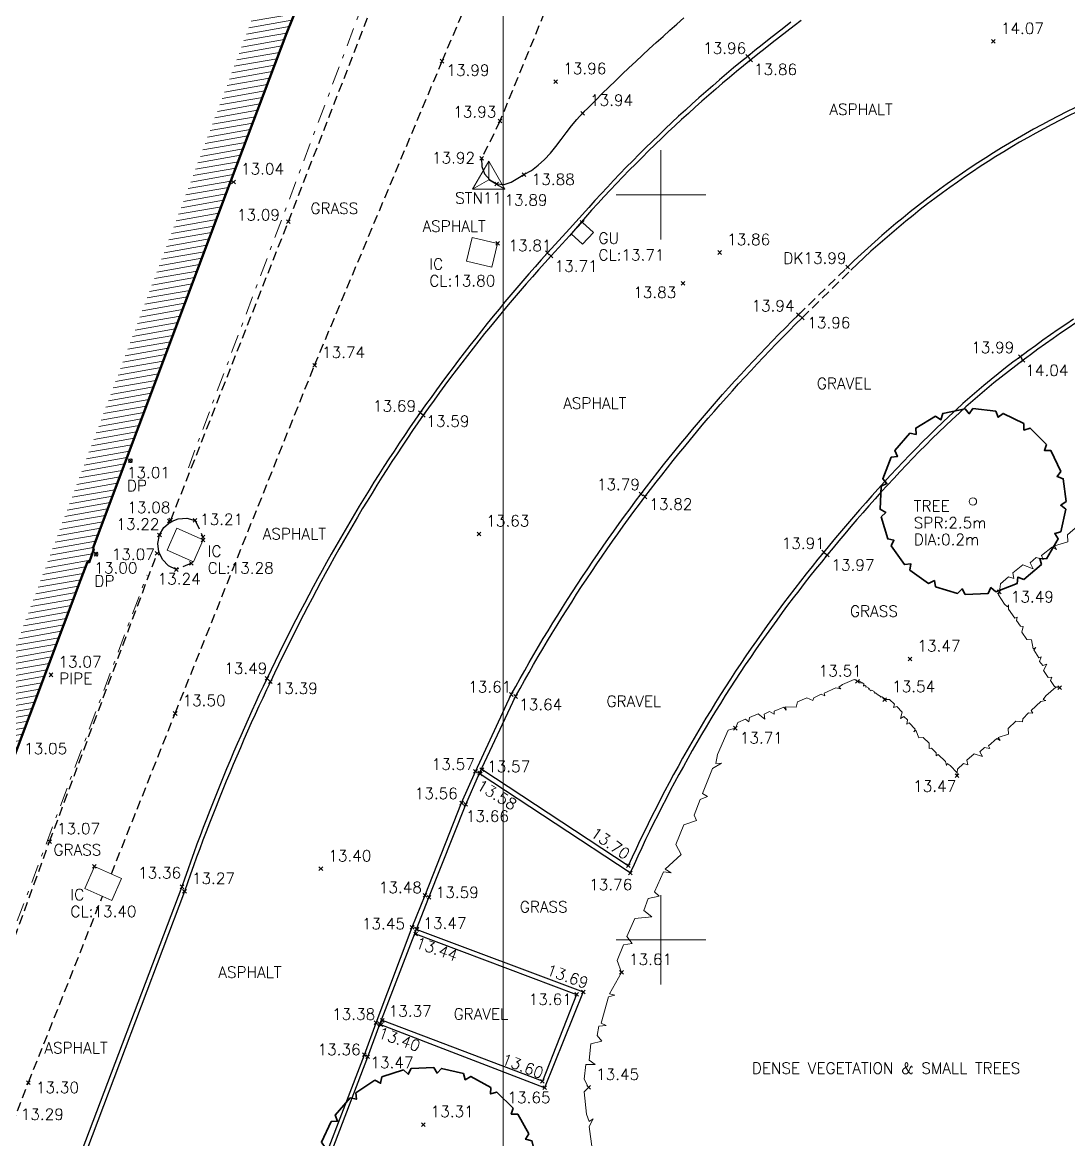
# Model space of a CAD drawing. Extents: x 521064 to 521635, y 174590 to 175241.
# Drawn here: x 521442.85 to 521470.95, y 174854.63 to 174884.63 of the extents above; entities that cross this region are included whole.
import ezdxf

# ---------------------------------------------------------------- set-up
doc = ezdxf.new("R2010")
doc.units = 0
doc.header["$PDMODE"] = 3
doc.header["$PDSIZE"] = 0.05
doc.linetypes.add('DASHDOT', pattern=[1, 0.5, -0.25, 0, -0.25])
doc.linetypes.add('HIDDEN', pattern=[0.375, 0.25, -0.125])
doc.layers.get('0').update_dxf_attribs({"linetype": 'CONTINUOUS', "lineweight": 18})
for name, color, linetype, lineweight in [('I031G_SURVEY-GRID', 7, 'CONTINUOUS', 18), ('I042T_SURVEY-STA', 1, 'CONTINUOUS', 13), ('I277G_CANOPY', 30, 'DASHDOT', 18), ('I901G_TITLE-SHEET', 7, 'CONTINUOUS', 18), ('I904G_HATCHING', 62, 'CONTINUOUS', 18), ('I910T_TXT-GEN-S', 7, 'CONTINUOUS', 13), ('I917G_BUILDING', 3, 'CONTINUOUS', 50), ('I923G_SURVEY-POINT', 7, 'CONTINUOUS', 18), ('I923T_SURVEY-LEVEL', 7, 'CONTINUOUS', 13), ('I941G_TREE', 72, 'CONTINUOUS', 18), ('I941G_TREE-VEG', 6, 'CONTINUOUS', 35), ('I941T_TREE-TXT', 82, 'CONTINUOUS', 13), ('I952G_KERB', 5, 'CONTINUOUS', 25), ('I952G_KERB-DROP', 5, 'HIDDEN', 25), ('I960G_COVER', 1, 'CONTINUOUS', 18), ('I960T_COVER-TXT', 1, 'CONTINUOUS', 13), ('I976G_ST-FURN', 220, 'CONTINUOUS', 18), ('I976T_ST-FURN-TXT', 220, 'CONTINUOUS', 13), ('I995G_VEGETATION', 102, 'CONTINUOUS', 18)]:
    doc.layers.add(name, color=color, linetype=linetype, lineweight=lineweight)
doc.layers.add('I940G_SURFACE', color=200, linetype='HIDDEN')
doc.styles.add('MONOTXT', font='simplex.shx')

# ---------------------------------------------------------------- blocks, each defined once
blk = doc.blocks.new('PT_STATION')
at = {"color": 0, "linetype": 'Continuous', "flags": 128}
for points in [[(0, 0.5), (-0.433, -0.25)], [(-0.433, -0.25), (0, 0), (0, 0.5)], [(0.433, -0.25), (0, 0.5)], [(0, 0), (0.433, -0.25)], [(-0.433, -0.25), (0.433, -0.25)]]:
    blk.add_lwpolyline(points, dxfattribs=at)
blk = doc.blocks.new('HER Vegitation')
at = {"color": 0, "linetype": 'ByBlock'}
blk.add_polyline3d([(-0.00004, -0.00003, 0), (0.00496, 0.00717, 0), (0.01646, 0.00967, 0), (0.02056, 0.00527, 0), (0.02246, 0.01117, 0), (0.03586, 0.01367, 0), (0.04366, 0.00467, 0), (0.04396, 0.01187, 0), (0.05246, 0.01397, 0), (0.05806, 0.00867, 0), (0.05866, 0.01307, 0), (0.07366, 0.01587, 0), (0.07616, 0.01117, 0), (0.07586, 0.01587, 0), (0.09056, 0.01277, 0), (0.09396, 0.01967, 0), (0.10836, 0.02277, 0), (0.11586, 0.01747, 0), (0.11806, 0.02087, 0), (0.12926, 0.02367, 0), (0.13396, 0.02057, 0), (0.13366, 0.02467, 0), (0.15176, 0.02867, 0), (0.15836, 0.02587, 0), (0.15586, 0.02897, 0), (0.16176, 0.03147, 0), (0.17966, 0.03497, 0), (0.18366, 0.03187, 0)], dxfattribs=at)

msp = doc.modelspace()

# ---------------------------------------------------------------- hatches: boundary and pattern name
at = {"layer": 'I904G_HATCHING'}
h = msp.add_hatch(dxfattribs=at)
h.set_pattern_fill('ANSI31', color=256, scale=0.05, angle=325, style=0)
h.paths.add_polyline_path([(521444.647, 174870.129), (521444.767, 174870.488), (521444.74, 174870.5), (521448.45, 174880.371), (521449.941, 174884.328), (521450.825, 174886.529), (521450.847, 174886.52), (521450.926, 174886.782), (521450.891, 174886.795), (521451.299, 174887.88), (521451.756, 174889.095), (521452.087, 174889.949), (521456.936, 174902.777), (521456.966, 174902.77), (521457.046, 174902.981), (521457.017, 174902.992), (521457.914, 174905.372), (521457.945, 174905.361), (521458.022, 174905.548), (521457.983, 174905.561), (521458.276, 174906.369), (521462.956, 174918.783), (521466.072, 174927.188), (521464.076, 174927.947), (521468.769, 174940.432, 0.955868), (521469.475, 174942.331), (521471.148, 174946.743), (521474.224, 174954.819), (521476.207, 174954.068), (521476.515, 174954.891), (521477.009, 174956.195), (521478.199, 174959.33), (521484.138, 174974.996), (521479.855, 174976.619), (521476.932, 174977.669), (521452.975, 174986.679), (521435.919, 174993.099), (521428.128, 174972.416), (521429.781, 174971.785), (521430.021, 174971.695), (521433.184, 174970.506), (521434.896, 174969.868), (521438.341, 174968.558), (521441.761, 174967.264), (521445.161, 174965.981), (521448.596, 174964.682), (521455.487, 174962.087), (521455.476, 174962.053), (521458.891, 174960.794), (521462.306, 174959.518), (521465.737, 174958.179), (521469.249, 174956.851), (521468.581, 174955.061), (521467.259, 174951.617), (521465.972, 174948.192), (521464.688, 174944.765), (521463.391, 174941.344), (521462.079, 174937.939), (521459.635, 174931.417), (521459.531, 174931.156), (521458.957, 174929.762), (521455.448, 174931.078), (521445.427, 174934.864), (521445.465, 174934.963), (521438.391, 174937.632), (521438.321, 174937.524), (521426.616, 174941.938), (521417.773, 174945.266), (521416.325, 174941.546), (521415.787, 174940.154), (521415.691, 174939.877), (521414.834, 174937.565), (521414.715, 174937.25), (521412.878, 174932.304), (521410.966, 174927.233), (521411.009, 174927.217), (521410.308, 174925.256), (521409.793, 174923.815), (521409.59, 174923.888), (521409.494, 174923.62), (521409.698, 174923.548), (521409.18, 174922.188), (521408.779, 174921.257), (521408.62, 174921.301), (521408.527, 174921.035), (521408.66, 174920.981), (521406.041, 174913.956), (521403.64, 174907.539), (521403.456, 174907.607), (521403.356, 174907.319), (521403.545, 174907.242), (521403.116, 174906.1), (521402.687, 174904.959), (521402.489, 174905.026), (521402.381, 174904.749), (521402.512, 174904.698), (521400.204, 174898.475), (521397.783, 174892.059), (521397.488, 174891.278), (521397.359, 174891.328), (521397.239, 174891.054), (521397.38, 174890.992), (521396.52, 174888.719), (521396.373, 174888.768), (521396.268, 174888.45), (521396.4, 174888.401), (521395.133, 174885.032), (521394.064, 174882.186), (521391.344, 174874.988), (521391.205, 174875.039), (521391.1, 174874.758), (521391.239, 174874.706), (521390.381, 174872.417), (521390.233, 174872.468), (521390.129, 174872.209), (521390.282, 174872.151), (521389.991, 174871.374), (521387.524, 174864.847), (521385.209, 174858.708), (521385.068, 174858.75), (521384.958, 174858.474), (521385.136, 174858.407), (521384.273, 174856.101), (521384.088, 174856.17), (521383.989, 174855.89), (521384.052, 174855.867), (521381.594, 174849.288), (521380.194, 174845.644), (521379.181, 174842.622), (521379.088, 174842.652), (521379.001, 174842.443), (521378.918, 174842.471), (521378.816, 174842.195), (521378.98, 174842.128), (521378.557, 174841.01), (521378.112, 174839.834), (521377.944, 174839.891), (521377.84, 174839.615), (521383.072, 174837.632), (521382.984, 174837.365), (521384.935, 174836.605), (521385.08, 174836.977), (521386.169, 174836.562), (521388.506, 174835.674), (521388.352, 174835.271), (521393.371, 174833.441), (521399.888, 174830.984), (521407.686, 174828.049), (521413.363, 174825.908), (521419.126, 174823.735), (521420.925, 174823.05), (521421.045, 174823.324), (521426.282, 174821.35), (521427.354, 174824.203), (521427.32, 174824.215), (521427.478, 174824.647), (521431.499, 174835.309), (521432.254, 174837.309), (521433.387, 174840.315), (521433.432, 174840.298), (521433.501, 174840.492), (521433.46, 174840.512), (521434.167, 174842.391), (521436.187, 174847.758), (521438.541, 174854), (521438.591, 174853.981), (521438.659, 174854.174), (521438.603, 174854.195), (521439.179, 174855.772), (521439.467, 174856.559), (521439.537, 174856.534), (521439.624, 174856.779), (521439.578, 174856.801), (521442.591, 174864.822), (521444.411, 174869.65), (521444.599, 174870.147)])
h.paths.add_polyline_path([(521438.717, 174857.381), (521435.251, 174848.11), (521431.729, 174838.752), (521425.657, 174822.654), (521420.511, 174824.595), (521420.393, 174824.326), (521413.716, 174826.844), (521400.241, 174831.919), (521394.66, 174834.024), (521394.785, 174834.358), (521384.508, 174838.264), (521384.366, 174837.9), (521384.23, 174837.953), (521384.32, 174838.228), (521379.294, 174840.133), (521380.232, 174842.61), (521381.135, 174845.306), (521382.53, 174848.934), (521384.99, 174855.516), (521386.144, 174858.355), (521388.459, 174864.494), (521390.927, 174871.022), (521392.331, 174874.771), (521412.215, 174927.383), (521413.816, 174931.956), (521415.653, 174936.902), (521416.719, 174939.791), (521418.346, 174943.982), (521426.264, 174941.002), (521426.263, 174941.002), (521437.969, 174936.588), (521445.074, 174933.929), (521459.59, 174928.444), (521463.016, 174937.589), (521465.624, 174944.414), (521466.908, 174947.841), (521469.518, 174954.712), (521470.534, 174957.435), (521466.09, 174959.114), (521462.656, 174960.455), (521459.241, 174961.73), (521455.839, 174963.023), (521448.948, 174965.618), (521445.514, 174966.917), (521442.114, 174968.2), (521438.696, 174969.492), (521429.424, 174973.021), (521436.502, 174991.811), (521452.622, 174985.743), (521482.836, 174974.381), (521475.623, 174955.358), (521473.644, 174956.108), (521470.213, 174947.099), (521468.539, 174942.685), (521467.833, 174940.784), (521462.789, 174927.366), (521464.79, 174926.606), (521462.019, 174919.134), (521457.341, 174906.722), (521456, 174903.131), (521451.152, 174890.302), (521449.005, 174884.68), (521444.766, 174873.426), (521443.663, 174870.5)], flags=16)

# ---------------------------------------------------------------- linework, layer by layer
at = {"layer": 'I031G_SURVEY-GRID'}
for p, q in [((521460, 174881.2), (521460, 174878.8)), ((521458.8, 174880), (521461.2, 174880)), ((521460, 174861.2), (521460, 174858.8)), ((521458.8, 174860), (521461.2, 174860))]:
    msp.add_line(p, q, dxfattribs=at)
at = {"layer": 'I277G_CANOPY'}
for points in [[(521447.307, 174872.673, 14.561), (521452.356, 174886.089, 14.554)], [(521441.167, 174856.389, 14.569), (521446.197, 174869.788, 14.549)]]:
    msp.add_polyline3d(points, dxfattribs=at)
at = {"layer": 'I901G_TITLE-SHEET'}
msp.add_lwpolyline([(521455.762, 174749.428), (521247.162, 174749.428), (521247.162, 174913.628), (521455.762, 174913.628)], close=True, dxfattribs=at)
at = {"layer": 'I917G_BUILDING'}
for points in [[(521462.117, 174916.558, 13.02), (521458.276, 174906.369, 13.09), (521457.983, 174905.561, 13.025), (521458.022, 174905.548, 13.01), (521457.945, 174905.361, 13.01), (521457.914, 174905.372, 13.01), (521457.017, 174902.992, 13.001), (521457.046, 174902.981, 13), (521456.966, 174902.77, 13), (521456.936, 174902.777, 13), (521454.473, 174896.261, 13.02), (521452.087, 174889.949, 13.14), (521451.756, 174889.095, 13.14), (521451.299, 174887.88, 13.32), (521450.891, 174886.795, 13.15), (521450.926, 174886.782, 13.15), (521450.847, 174886.52, 13.15), (521450.825, 174886.529, 13.15), (521449.941, 174884.328, 13.04), (521448.45, 174880.371, 13.04), (521444.74, 174870.5, 13)], [(521444.74, 174870.5, 13), (521444.767, 174870.488, 13), (521444.647, 174870.129, 13), (521444.599, 174870.147, 13), (521444.411, 174869.65, 13), (521442.591, 174864.822, 13.05), (521439.578, 174856.801, 13.07), (521439.624, 174856.779, 13.07), (521439.537, 174856.534, 13.07), (521439.467, 174856.559, 13.07), (521439.179, 174855.772, 13.08), (521438.603, 174854.195, 13.08), (521438.659, 174854.174, 13.08), (521438.591, 174853.981, 13.08), (521438.541, 174854, 13.08), (521437.518, 174851.287, 13.07), (521436.187, 174847.758, 13.05), (521434.167, 174842.391, 13), (521433.46, 174840.512, 13.04), (521433.501, 174840.492, 13.04), (521433.432, 174840.298, 13.04), (521433.387, 174840.315, 13.04), (521432.254, 174837.309, 13.12), (521431.499, 174835.309, 13.06)]]:
    msp.add_polyline3d(points, dxfattribs=at)
at = {"layer": 'I923G_SURVEY-POINT'}
for p in [(521468.927, 174884.116, 14.069), (521462.329, 174883.715, 13.958), (521454.122, 174883.586, 13.985), (521462.41, 174883.618, 13.856), (521457.175, 174883.038, 13.956), (521457.893, 174882.189, 13.938), (521455.675, 174881.976, 13.928), (521455.184, 174880.976, 13.917), (521456.318, 174880.539, 13.88), (521448.52, 174880.345, 13.04), (521455.588, 174880.29, 13.89), (521449.992, 174879.278, 13.092), (521457.883, 174879.262, 13.713), (521455.61, 174878.692, 13.801), (521456.951, 174878.441, 13.81), (521457.046, 174878.357, 13.706), (521461.576, 174878.45, 13.855), (521465.011, 174878.059, 13.986), (521460.594, 174877.623, 13.83), (521463.691, 174876.778, 13.936), (521463.792, 174876.696, 13.96), (521469.651, 174875.652, 13.992), (521450.696, 174875.421, 13.739), (521469.724, 174875.558, 14.041), (521453.535, 174874.153, 13.691), (521453.616, 174874.081, 13.59), (521445.752, 174872.86, 13.014), (521459.465, 174871.967, 13.787), (521459.569, 174871.89, 13.821), (521446.793, 174871.239, 13.078), (521446.835, 174871.265, 13.083), (521447.489, 174871.256, 13.205), (521446.532, 174870.866, 13.219), (521447.699, 174870.807, 13.217), (521455.109, 174870.894, 13.633), (521447.703, 174870.734, 13.276), (521444.829, 174870.352, 12.999), (521446.469, 174870.371, 13.067), (521464.37, 174870.405, 13.91), (521464.463, 174870.331, 13.97), (521446.982, 174869.939, 13.236), (521447.388, 174870.107, 13.232), (521469.09, 174869.341, 13.491), (521466.687, 174867.54, 13.466), (521443.618, 174867.112, 13.073), (521449.419, 174867.02, 13.494), (521449.51, 174866.928, 13.393), (521465.278, 174866.937, 13.506), (521455.979, 174866.584, 13.612), (521470.704, 174866.77, 13.563), (521456.096, 174866.531, 13.639), (521466.007, 174866.448, 13.542), (521446.952, 174866.074, 13.502), (521461.999, 174865.68, 13.714), (521455.018, 174864.52, 13.568), (521455.127, 174864.475, 13.584), (521455.188, 174864.567, 13.575), (521455.144, 174864.449, 13.591), (521467.949, 174864.406, 13.469), (521454.644, 174863.675, 13.555), (521454.757, 174863.635, 13.664), (521443.58, 174862.634, 13.071), (521444.784, 174861.97, 13.402), (521450.865, 174861.905, 13.399), (521459.121, 174861.987, 13.701), (521459.176, 174861.796, 13.757), (521447.133, 174861.421, 13.364), (521447.203, 174861.298, 13.266), (521453.663, 174861.196, 13.477), (521453.769, 174861.138, 13.587), (521453.317, 174860.335, 13.446), (521453.434, 174860.285, 13.463), (521453.445, 174860.277, 13.469), (521453.408, 174860.157, 13.438), (521458.94, 174859.124, 13.608), (521457.735, 174858.532, 13.606), (521457.912, 174858.598, 13.687), (521452.349, 174857.771, 13.378), (521452.446, 174857.736, 13.392), (521452.478, 174857.719, 13.398), (521452.517, 174857.833, 13.374), (521452.033, 174856.912, 13.363), (521452.126, 174856.86, 13.473), (521443.013, 174856.165, 13.295), (521456.814, 174856.202, 13.599), (521456.875, 174856.027, 13.651), (521458.057, 174856.038, 13.445), (521453.614, 174855.039, 13.308)]:
    msp.add_point(p, dxfattribs=at)
at = {"layer": 'I940G_SURFACE'}
for points in [[(521445.24, 174861.768, 13.412), (521446.952, 174866.074, 13.502), (521450.696, 174875.421, 13.739), (521454.122, 174883.586, 13.985), (521454.775, 174885.113, 14.026), (521454.796, 174885.121, 14.02), (521455.776, 174887.682, 14.021), (521456.286, 174888.978, 14.065), (521459.829, 174897.462, 14.326), (521463.368, 174905.844, 14.561), (521466.772, 174914.06, 14.785), (521468.184, 174917.356, 14.902), (521469.12, 174919.936, 14.906), (521471.241, 174925.969, 15), (521473.474, 174932.047, 15.195), (521475.074, 174931.446, 15.228), (521473.164, 174926.092, 15.064), (521477.763, 174924.336, 15.313)], [(521459.421, 174891.131, 14.113), (521455.675, 174881.976, 13.928), (521455.184, 174880.976, 13.917), (521455.186, 174880.761, 13.91), (521455.261, 174880.56, 13.904), (521455.401, 174880.396, 13.897), (521455.588, 174880.29, 13.89), (521455.788, 174880.274, 13.887), (521455.979, 174880.34, 13.885), (521456.151, 174880.442, 13.882), (521456.318, 174880.539, 13.88), (521456.519, 174880.654, 13.885), (521456.703, 174880.792, 13.891), (521456.872, 174880.948, 13.897), (521457.029, 174881.118, 13.903), (521457.176, 174881.297, 13.909), (521457.317, 174881.481, 13.915), (521457.455, 174881.665, 13.92), (521457.594, 174881.847, 13.926), (521457.739, 174882.022, 13.932), (521457.893, 174882.189, 13.938), (521458.07, 174882.364, 13.943), (521458.246, 174882.54, 13.948), (521458.424, 174882.714, 13.954), (521458.602, 174882.888, 13.959), (521458.781, 174883.061, 13.964), (521458.96, 174883.234, 13.969), (521459.14, 174883.405, 13.974), (521459.321, 174883.576, 13.979), (521459.503, 174883.746, 13.985), (521459.686, 174883.915, 13.99), (521459.869, 174884.084, 13.995), (521460.054, 174884.251, 14), (521460.239, 174884.417, 14.005), (521460.425, 174884.582, 14.011), (521460.613, 174884.746, 14.016)], [(521446.835, 174871.265, 13.083), (521449.992, 174879.278, 13.092), (521452.591, 174885.959, 13.21)], [(521447.388, 174870.107, 13.232), (521446.982, 174869.939, 13.236), (521446.777, 174870.042, 13.233), (521446.615, 174870.206, 13.229), (521446.515, 174870.412, 13.226), (521446.487, 174870.64, 13.223), (521446.532, 174870.866, 13.219), (521446.649, 174871.065, 13.216), (521446.823, 174871.216, 13.214), (521447.036, 174871.303, 13.211), (521447.266, 174871.317, 13.208), (521447.489, 174871.256, 13.205), (521447.699, 174870.807, 13.217)], [(521441.233, 174856.193, 13.075), (521443.58, 174862.634, 13.071), (521446.469, 174870.371, 13.067)], [(521438.949, 174845.774, 13.177), (521439.58, 174847.373, 13.176), (521443.013, 174856.165, 13.295), (521445.002, 174861.167, 13.4)]]:
    msp.add_polyline3d(points, dxfattribs=at)
at = {"layer": 'I941G_TREE'}
msp.add_circle((521468.377, 174871.764), 0.1, dxfattribs=at)
at = {"layer": 'I941G_TREE-VEG'}
for points in [[(521468.171, 174874.255), (521467.565, 174874.128), (521467.519, 174873.962), (521467.373, 174874.053)], [(521468.991, 174874.187), (521468.377, 174874.264), (521468.28, 174874.122), (521468.171, 174874.255)], [(521469.745, 174873.857), (521469.189, 174874.128), (521469.051, 174874.026), (521468.991, 174874.187)], [(521467.373, 174874.053), (521466.842, 174873.737), (521466.852, 174873.565), (521466.684, 174873.603)], [(521470.35, 174873.299), (521469.913, 174873.737), (521469.748, 174873.684), (521469.745, 174873.857)], [(521466.684, 174873.603), (521466.284, 174873.131), (521466.35, 174872.972), (521466.178, 174872.954)], [(521470.742, 174872.575), (521470.47, 174873.131), (521470.298, 174873.135), (521470.35, 174873.299)], [(521466.178, 174872.954), (521465.954, 174872.377), (521466.067, 174872.248), (521465.911, 174872.175)], [(521470.877, 174871.764), (521470.801, 174872.377), (521470.639, 174872.437), (521470.742, 174872.575)], [(521465.911, 174872.175), (521465.886, 174871.557), (521466.035, 174871.472), (521465.911, 174871.352)], [(521470.742, 174870.952), (521470.869, 174871.557), (521470.735, 174871.666), (521470.877, 174871.764)], [(521465.911, 174871.352), (521466.088, 174870.759), (521466.257, 174870.727), (521466.178, 174870.574)], [(521470.35, 174870.228), (521470.667, 174870.759), (521470.576, 174870.906), (521470.742, 174870.952)], [(521466.178, 174870.574), (521466.538, 174870.071), (521466.708, 174870.095), (521466.684, 174869.924)], [(521469.745, 174869.671), (521470.216, 174870.071), (521470.178, 174870.238), (521470.35, 174870.228)], [(521466.684, 174869.924), (521467.187, 174869.565), (521467.341, 174869.644), (521467.373, 174869.474)], [(521468.991, 174869.34), (521469.567, 174869.565), (521469.585, 174869.736), (521469.745, 174869.671)], [(521467.373, 174869.474), (521467.966, 174869.298), (521468.085, 174869.422), (521468.171, 174869.272)], [(521468.171, 174869.272), (521468.789, 174869.298), (521468.861, 174869.454), (521468.991, 174869.34)], [(521453.086, 174856.507), (521452.503, 174856.318), (521452.471, 174856.149), (521452.318, 174856.229)], [(521453.899, 174856.567), (521453.287, 174856.543), (521453.211, 174856.388), (521453.086, 174856.507)], [(521454.699, 174856.406), (521454.103, 174856.547), (521453.988, 174856.42), (521453.899, 174856.567)], [(521452.318, 174856.229), (521451.808, 174855.89), (521451.822, 174855.719), (521451.654, 174855.755)], [(521455.426, 174856.036), (521454.89, 174856.332), (521454.744, 174856.24), (521454.699, 174856.406)], [(521456.026, 174855.483), (521455.59, 174855.913), (521455.425, 174855.864), (521455.426, 174856.036)], [(521451.654, 174855.755), (521451.254, 174855.291), (521451.314, 174855.13), (521451.142, 174855.12)], [(521456.455, 174854.789), (521456.151, 174855.321), (521455.979, 174855.318), (521456.026, 174855.483)], [(521451.142, 174855.12), (521450.882, 174854.565), (521450.983, 174854.426), (521450.821, 174854.37)], [(521456.682, 174854.006), (521456.532, 174854.6), (521456.365, 174854.643), (521456.455, 174854.789)]]:
    msp.add_lwpolyline(points, dxfattribs=at)
at = {"layer": 'I952G_KERB'}
for points in [[(521463.491, 174884.63, 13.991), (521463.296, 174884.48, 13.985), (521463.101, 174884.329, 13.98), (521462.906, 174884.177, 13.974), (521462.713, 174884.024, 13.969), (521462.521, 174883.87, 13.963), (521462.329, 174883.715, 13.958), (521462.139, 174883.56, 13.953), (521461.949, 174883.403, 13.948), (521461.761, 174883.246, 13.943), (521461.574, 174883.087, 13.938), (521461.388, 174882.926, 13.933), (521461.203, 174882.765, 13.928), (521461.019, 174882.602, 13.924), (521460.836, 174882.438, 13.919), (521460.655, 174882.273, 13.914), (521460.474, 174882.107, 13.909), (521460.294, 174881.94, 13.904), (521460.116, 174881.771, 13.899), (521459.938, 174881.602, 13.894), (521459.762, 174881.431, 13.889), (521459.587, 174881.259, 13.884), (521459.413, 174881.086, 13.88), (521459.24, 174880.911, 13.875), (521459.068, 174880.736, 13.87), (521458.898, 174880.559, 13.865), (521458.728, 174880.382, 13.86), (521458.56, 174880.203, 13.855), (521458.393, 174880.023, 13.85), (521458.227, 174879.842, 13.845), (521458.062, 174879.66, 13.84), (521457.452, 174878.982, 13.818)], [(521463.768, 174884.68, 13.896), (521463.572, 174884.531, 13.89), (521463.376, 174884.381, 13.884), (521463.182, 174884.231, 13.879), (521462.988, 174884.079, 13.873), (521462.794, 174883.926, 13.868), (521462.602, 174883.772, 13.862), (521462.41, 174883.618, 13.856), (521462.22, 174883.463, 13.852), (521462.031, 174883.308, 13.847), (521461.843, 174883.151, 13.842), (521461.656, 174882.992, 13.837), (521461.47, 174882.833, 13.832), (521461.285, 174882.673, 13.827), (521461.101, 174882.511, 13.823), (521460.918, 174882.348, 13.818), (521460.736, 174882.184, 13.813), (521460.555, 174882.019, 13.808), (521460.376, 174881.852, 13.803), (521460.197, 174881.685, 13.799), (521460.019, 174881.516, 13.794), (521459.843, 174881.346, 13.789), (521459.667, 174881.176, 13.784), (521459.493, 174881.004, 13.779), (521459.32, 174880.831, 13.774), (521459.147, 174880.656, 13.77), (521458.976, 174880.481, 13.765), (521458.806, 174880.305, 13.76), (521458.638, 174880.127, 13.755), (521458.47, 174879.949, 13.75), (521458.303, 174879.769, 13.745), (521458.138, 174879.589, 13.741), (521457.545, 174878.9, 13.715)], [(521456.951, 174878.441, 13.81), (521457.452, 174878.982, 13.818)], [(521457.046, 174878.357, 13.706), (521457.545, 174878.9, 13.715)], [(521456.951, 174878.441, 13.81), (521456.785, 174878.255, 13.804), (521456.619, 174878.068, 13.799), (521456.455, 174877.881, 13.794), (521456.292, 174877.692, 13.788), (521456.13, 174877.503, 13.783), (521455.969, 174877.312, 13.777), (521455.809, 174877.121, 13.772), (521455.65, 174876.929, 13.767), (521455.492, 174876.736, 13.761), (521455.335, 174876.542, 13.756), (521455.179, 174876.348, 13.75), (521455.024, 174876.152, 13.745), (521454.87, 174875.956, 13.74), (521454.718, 174875.759, 13.734), (521454.566, 174875.561, 13.729), (521454.416, 174875.362, 13.723), (521454.266, 174875.163, 13.718), (521454.118, 174874.962, 13.712), (521453.97, 174874.761, 13.707), (521453.824, 174874.559, 13.702), (521453.679, 174874.356, 13.696), (521453.535, 174874.153, 13.691), (521453.392, 174873.948, 13.685), (521453.25, 174873.742, 13.679), (521453.109, 174873.536, 13.673), (521452.97, 174873.329, 13.667), (521452.832, 174873.12, 13.661), (521452.695, 174872.911, 13.655), (521452.559, 174872.702, 13.649), (521452.424, 174872.491, 13.643), (521452.291, 174872.28, 13.637), (521452.159, 174872.068, 13.631), (521452.028, 174871.855, 13.625), (521451.898, 174871.642, 13.619), (521451.769, 174871.428, 13.613), (521451.641, 174871.213, 13.607), (521451.515, 174870.997, 13.601), (521451.389, 174870.781, 13.595), (521451.265, 174870.564, 13.589), (521451.142, 174870.347, 13.583), (521451.02, 174870.129, 13.577), (521450.899, 174869.91, 13.571), (521450.779, 174869.691, 13.565), (521450.66, 174869.472, 13.559), (521450.542, 174869.251, 13.553), (521450.425, 174869.03, 13.547), (521450.309, 174868.809, 13.541), (521450.195, 174868.587, 13.535), (521450.081, 174868.365, 13.529), (521449.968, 174868.142, 13.523), (521449.856, 174867.918, 13.517), (521449.745, 174867.694, 13.512), (521449.636, 174867.47, 13.506), (521449.527, 174867.245, 13.5), (521449.419, 174867.02, 13.494), (521449.315, 174866.801, 13.488), (521449.212, 174866.582, 13.483), (521449.111, 174866.363, 13.478), (521449.01, 174866.142, 13.473), (521448.91, 174865.922, 13.468), (521448.812, 174865.701, 13.462), (521448.714, 174865.479, 13.457), (521448.617, 174865.258, 13.452), (521448.522, 174865.035, 13.447), (521448.427, 174864.812, 13.442), (521448.334, 174864.589, 13.436), (521448.241, 174864.366, 13.431), (521448.15, 174864.142, 13.426), (521448.059, 174863.917, 13.421), (521447.97, 174863.692, 13.416), (521447.881, 174863.467, 13.41), (521447.794, 174863.241, 13.405), (521447.708, 174863.015, 13.4), (521447.623, 174862.789, 13.395), (521447.538, 174862.562, 13.39), (521447.455, 174862.334, 13.384), (521447.373, 174862.107, 13.379), (521447.292, 174861.879, 13.374), (521447.212, 174861.65, 13.369), (521447.133, 174861.421, 13.364), (521444.147, 174853.566, 13.187)], [(521457.046, 174878.357, 13.706), (521456.878, 174878.173, 13.701), (521456.712, 174877.987, 13.695), (521456.547, 174877.8, 13.69), (521456.383, 174877.612, 13.685), (521456.22, 174877.423, 13.68), (521456.058, 174877.234, 13.674), (521455.897, 174877.043, 13.669), (521455.737, 174876.852, 13.664), (521455.579, 174876.66, 13.659), (521455.421, 174876.466, 13.653), (521455.264, 174876.272, 13.648), (521455.109, 174876.077, 13.643), (521454.955, 174875.882, 13.638), (521454.801, 174875.685, 13.632), (521454.649, 174875.487, 13.627), (521454.498, 174875.289, 13.622), (521454.348, 174875.09, 13.617), (521454.199, 174874.89, 13.611), (521454.052, 174874.689, 13.606), (521453.905, 174874.487, 13.601), (521453.76, 174874.284, 13.596), (521453.616, 174874.081, 13.59), (521453.472, 174873.876, 13.584), (521453.33, 174873.67, 13.578), (521453.189, 174873.463, 13.572), (521453.049, 174873.255, 13.566), (521452.911, 174873.047, 13.56), (521452.774, 174872.837, 13.554), (521452.639, 174872.627, 13.548), (521452.504, 174872.416, 13.542), (521452.371, 174872.204, 13.536), (521452.239, 174871.991, 13.53), (521452.109, 174871.778, 13.524), (521451.979, 174871.564, 13.518), (521451.851, 174871.349, 13.512), (521451.724, 174871.133, 13.506), (521451.598, 174870.917, 13.5), (521451.473, 174870.7, 13.494), (521451.35, 174870.483, 13.488), (521451.227, 174870.265, 13.482), (521451.106, 174870.046, 13.476), (521450.985, 174869.827, 13.47), (521450.866, 174869.607, 13.464), (521450.748, 174869.386, 13.458), (521450.631, 174869.165, 13.453), (521450.514, 174868.944, 13.447), (521450.399, 174868.721, 13.441), (521450.285, 174868.499, 13.435), (521450.171, 174868.276, 13.429), (521450.059, 174868.052, 13.423), (521449.948, 174867.828, 13.417), (521449.837, 174867.604, 13.411), (521449.727, 174867.379, 13.405), (521449.618, 174867.154, 13.399), (521449.51, 174866.928, 13.393), (521449.406, 174866.708, 13.388), (521449.303, 174866.488, 13.382), (521449.2, 174866.267, 13.377), (521449.099, 174866.046, 13.372), (521448.998, 174865.824, 13.367), (521448.899, 174865.601, 13.362), (521448.801, 174865.379, 13.357), (521448.703, 174865.155, 13.352), (521448.607, 174864.932, 13.347), (521448.512, 174864.708, 13.342), (521448.417, 174864.483, 13.337), (521448.324, 174864.258, 13.332), (521448.232, 174864.033, 13.327), (521448.14, 174863.807, 13.321), (521448.05, 174863.581, 13.316), (521447.961, 174863.354, 13.311), (521447.873, 174863.127, 13.306), (521447.785, 174862.9, 13.301), (521447.699, 174862.672, 13.296), (521447.614, 174862.444, 13.291), (521447.53, 174862.216, 13.286), (521447.447, 174861.987, 13.281), (521447.365, 174861.757, 13.276), (521447.284, 174861.528, 13.271), (521447.203, 174861.298, 13.266), (521444.297, 174853.601, 13.096)], [(521450.476, 174852.86, 13.278), (521452.033, 174856.912, 13.363), (521452.349, 174857.771, 13.378), (521453.317, 174860.335, 13.446), (521453.663, 174861.196, 13.477), (521454.644, 174863.675, 13.555), (521455.018, 174864.52, 13.568), (521455.979, 174866.584, 13.612), (521456.098, 174866.801, 13.619), (521456.219, 174867.016, 13.625), (521456.341, 174867.231, 13.632), (521456.464, 174867.445, 13.639), (521456.588, 174867.658, 13.646), (521456.713, 174867.871, 13.652), (521456.84, 174868.083, 13.659), (521456.967, 174868.294, 13.666), (521457.096, 174868.505, 13.673), (521457.226, 174868.715, 13.679), (521457.358, 174868.924, 13.686), (521457.49, 174869.132, 13.693), (521457.624, 174869.34, 13.7), (521457.758, 174869.546, 13.706), (521457.894, 174869.752, 13.713), (521458.031, 174869.958, 13.72), (521458.17, 174870.162, 13.727), (521458.309, 174870.366, 13.733), (521458.45, 174870.569, 13.74), (521458.591, 174870.771, 13.747), (521458.734, 174870.973, 13.754), (521458.878, 174871.173, 13.76), (521459.023, 174871.373, 13.767), (521459.169, 174871.572, 13.774), (521459.316, 174871.77, 13.781), (521459.465, 174871.967, 13.787), (521459.614, 174872.163, 13.793), (521459.765, 174872.359, 13.799), (521459.916, 174872.553, 13.804), (521460.069, 174872.747, 13.81), (521460.222, 174872.94, 13.816), (521460.377, 174873.131, 13.822), (521460.533, 174873.322, 13.827), (521460.69, 174873.513, 13.833), (521460.848, 174873.702, 13.839), (521461.007, 174873.89, 13.845), (521461.167, 174874.078, 13.85), (521461.328, 174874.264, 13.856), (521461.49, 174874.45, 13.862), (521461.653, 174874.635, 13.868), (521461.817, 174874.819, 13.873), (521461.983, 174875.001, 13.879), (521462.149, 174875.183, 13.885), (521462.316, 174875.364, 13.89), (521462.484, 174875.545, 13.896), (521462.654, 174875.724, 13.902), (521462.824, 174875.902, 13.908), (521462.995, 174876.079, 13.913), (521463.168, 174876.255, 13.919), (521463.341, 174876.431, 13.925), (521463.515, 174876.605, 13.931), (521463.691, 174876.778, 13.936)], [(521450.58, 174852.808, 13.383), (521452.126, 174856.86, 13.473), (521452.446, 174857.736, 13.392), (521453.434, 174860.285, 13.463), (521453.769, 174861.138, 13.587), (521454.757, 174863.635, 13.664), (521455.127, 174864.475, 13.584), (521456.096, 174866.531, 13.639), (521456.215, 174866.746, 13.646), (521456.335, 174866.961, 13.653), (521456.457, 174867.175, 13.66), (521456.579, 174867.388, 13.667), (521456.703, 174867.6, 13.674), (521456.828, 174867.812, 13.681), (521456.954, 174868.023, 13.688), (521457.081, 174868.233, 13.695), (521457.209, 174868.443, 13.702), (521457.339, 174868.652, 13.709), (521457.47, 174868.86, 13.716), (521457.602, 174869.067, 13.723), (521457.735, 174869.274, 13.73), (521457.869, 174869.48, 13.737), (521458.004, 174869.685, 13.744), (521458.141, 174869.89, 13.751), (521458.279, 174870.093, 13.758), (521458.417, 174870.296, 13.765), (521458.557, 174870.498, 13.772), (521458.698, 174870.7, 13.779), (521458.841, 174870.9, 13.786), (521458.984, 174871.1, 13.793), (521459.129, 174871.299, 13.8), (521459.274, 174871.497, 13.807), (521459.421, 174871.694, 13.814), (521459.569, 174871.89, 13.821), (521459.718, 174872.086, 13.826), (521459.868, 174872.281, 13.832), (521460.019, 174872.476, 13.837), (521460.172, 174872.669, 13.842), (521460.325, 174872.862, 13.848), (521460.48, 174873.053, 13.853), (521460.636, 174873.244, 13.858), (521460.793, 174873.434, 13.864), (521460.95, 174873.623, 13.869), (521461.109, 174873.811, 13.874), (521461.269, 174873.998, 13.88), (521461.43, 174874.185, 13.885), (521461.592, 174874.37, 13.891), (521461.755, 174874.555, 13.896), (521461.919, 174874.738, 13.901), (521462.085, 174874.921, 13.907), (521462.251, 174875.103, 13.912), (521462.418, 174875.284, 13.917), (521462.586, 174875.463, 13.923), (521462.755, 174875.642, 13.928), (521462.926, 174875.82, 13.933), (521463.097, 174875.997, 13.939), (521463.269, 174876.173, 13.944), (521463.442, 174876.348, 13.949), (521463.616, 174876.522, 13.955), (521463.792, 174876.696, 13.96)], [(521471.144, 174876.561, 14.066), (521470.938, 174876.422, 14.063), (521470.733, 174876.282, 14.059), (521470.529, 174876.14, 14.055), (521470.326, 174875.996, 14.052), (521470.124, 174875.851, 14.048), (521469.924, 174875.705, 14.044), (521469.724, 174875.558, 14.041), (521469.526, 174875.409, 14.038), (521469.329, 174875.257, 14.036), (521469.135, 174875.103, 14.033), (521468.942, 174874.947, 14.031), (521468.751, 174874.789, 14.029), (521468.562, 174874.629, 14.026), (521468.374, 174874.467, 14.024), (521468.189, 174874.303, 14.022), (521468.005, 174874.136, 14.019), (521467.822, 174873.969, 14.017), (521467.642, 174873.799, 14.015), (521467.463, 174873.628, 14.012), (521467.285, 174873.455, 14.01), (521467.109, 174873.28, 14.007), (521466.934, 174873.104, 14.005), (521466.761, 174872.927, 14.003), (521466.589, 174872.748, 14), (521466.419, 174872.568, 13.998), (521466.25, 174872.387, 13.996), (521466.082, 174872.205, 13.993), (521465.915, 174872.022, 13.991), (521465.75, 174871.837, 13.989), (521465.586, 174871.652, 13.986), (521465.422, 174871.465, 13.984), (521465.26, 174871.278, 13.981), (521465.099, 174871.09, 13.979), (521464.939, 174870.901, 13.977), (521464.779, 174870.712, 13.974), (521464.621, 174870.522, 13.972), (521464.463, 174870.331, 13.97), (521464.307, 174870.141, 13.964), (521464.153, 174869.95, 13.959), (521464, 174869.758, 13.954), (521463.848, 174869.565, 13.949), (521463.698, 174869.37, 13.944), (521463.548, 174869.175, 13.939), (521463.4, 174868.979, 13.933), (521463.254, 174868.782, 13.928), (521463.108, 174868.584, 13.923), (521462.964, 174868.385, 13.918), (521462.821, 174868.186, 13.913), (521462.68, 174867.985, 13.907), (521462.54, 174867.783, 13.902), (521462.401, 174867.58, 13.897), (521462.264, 174867.377, 13.892), (521462.127, 174867.173, 13.887), (521461.993, 174866.967, 13.882), (521461.859, 174866.761, 13.876), (521461.727, 174866.554, 13.871), (521461.596, 174866.346, 13.866), (521461.467, 174866.137, 13.861), (521461.339, 174865.928, 13.856), (521461.213, 174865.717, 13.851), (521461.087, 174865.506, 13.845), (521460.964, 174865.294, 13.84), (521460.841, 174865.081, 13.835), (521460.72, 174864.867, 13.83), (521460.6, 174864.652, 13.825), (521460.482, 174864.437, 13.82), (521460.366, 174864.221, 13.814), (521460.25, 174864.004, 13.809), (521460.136, 174863.787, 13.804), (521460.024, 174863.568, 13.799), (521459.913, 174863.349, 13.794), (521459.803, 174863.129, 13.788), (521459.695, 174862.909, 13.783), (521459.588, 174862.688, 13.778), (521459.483, 174862.466, 13.773), (521459.379, 174862.243, 13.768), (521459.277, 174862.02, 13.763), (521459.176, 174861.796, 13.757), (521455.144, 174864.449, 13.591)], [(521471.08, 174876.66, 14.016), (521470.872, 174876.521, 14.013), (521470.666, 174876.38, 14.009), (521470.461, 174876.237, 14.006), (521470.257, 174876.093, 14.002), (521470.054, 174875.947, 13.999), (521469.852, 174875.8, 13.995), (521469.651, 174875.652, 13.992), (521469.452, 174875.502, 13.989), (521469.255, 174875.35, 13.986), (521469.059, 174875.196, 13.983), (521468.866, 174875.039, 13.981), (521468.674, 174874.881, 13.978), (521468.484, 174874.72, 13.975), (521468.296, 174874.557, 13.972), (521468.11, 174874.392, 13.97), (521467.925, 174874.225, 13.967), (521467.742, 174874.057, 13.964), (521467.561, 174873.886, 13.962), (521467.381, 174873.714, 13.959), (521467.203, 174873.541, 13.956), (521467.026, 174873.366, 13.953), (521466.851, 174873.189, 13.951), (521466.677, 174873.011, 13.948), (521466.505, 174872.832, 13.945), (521466.334, 174872.651, 13.942), (521466.164, 174872.469, 13.94), (521465.995, 174872.286, 13.937), (521465.828, 174872.102, 13.934), (521465.662, 174871.917, 13.931), (521465.497, 174871.731, 13.929), (521465.333, 174871.544, 13.926), (521465.171, 174871.356, 13.923), (521465.009, 174871.167, 13.921), (521464.848, 174870.978, 13.918), (521464.688, 174870.787, 13.915), (521464.528, 174870.596, 13.912), (521464.37, 174870.405, 13.91), (521464.212, 174870.213, 13.904), (521464.056, 174870.019, 13.899), (521463.901, 174869.825, 13.894), (521463.747, 174869.629, 13.889), (521463.595, 174869.433, 13.884), (521463.443, 174869.235, 13.878), (521463.294, 174869.037, 13.873), (521463.145, 174868.837, 13.868), (521462.998, 174868.637, 13.863), (521462.852, 174868.435, 13.857), (521462.707, 174868.233, 13.852), (521462.564, 174868.029, 13.847), (521462.422, 174867.825, 13.842), (521462.282, 174867.62, 13.837), (521462.142, 174867.414, 13.831), (521462.005, 174867.207, 13.826), (521461.868, 174866.999, 13.821), (521461.733, 174866.79, 13.816), (521461.599, 174866.58, 13.811), (521461.467, 174866.369, 13.805), (521461.336, 174866.158, 13.8), (521461.207, 174865.946, 13.795), (521461.079, 174865.732, 13.79), (521460.952, 174865.518, 13.785), (521460.827, 174865.303, 13.779), (521460.703, 174865.088, 13.774), (521460.58, 174864.871, 13.769), (521460.459, 174864.654, 13.764), (521460.34, 174864.436, 13.758), (521460.222, 174864.217, 13.753), (521460.105, 174863.997, 13.748), (521459.99, 174863.777, 13.743), (521459.876, 174863.555, 13.738), (521459.764, 174863.333, 13.732), (521459.653, 174863.111, 13.727), (521459.544, 174862.887, 13.722), (521459.436, 174862.663, 13.717), (521459.33, 174862.438, 13.712), (521459.225, 174862.213, 13.706), (521459.121, 174861.987, 13.701), (521455.188, 174864.567, 13.575)], [(521453.445, 174860.277, 13.469), (521457.912, 174858.598, 13.687), (521456.875, 174856.027, 13.651), (521452.478, 174857.719, 13.398)], [(521453.408, 174860.157, 13.438), (521457.735, 174858.532, 13.606), (521456.814, 174856.202, 13.599), (521452.517, 174857.833, 13.374)]]:
    msp.add_polyline3d(points, dxfattribs=at)
at = {"layer": 'I952G_KERB-DROP'}
for points in [[(521471.111, 174882.332, 14.172), (521470.888, 174882.222, 14.165), (521470.665, 174882.109, 14.159), (521470.444, 174881.994, 14.153), (521470.224, 174881.877, 14.147), (521470.005, 174881.757, 14.141), (521469.788, 174881.636, 14.135), (521469.571, 174881.511, 14.128), (521469.357, 174881.385, 14.122), (521469.143, 174881.256, 14.116), (521468.931, 174881.125, 14.11), (521468.72, 174880.992, 14.104), (521468.511, 174880.857, 14.098), (521468.303, 174880.719, 14.091), (521468.096, 174880.579, 14.085), (521467.891, 174880.437, 14.079), (521467.688, 174880.293, 14.073), (521467.486, 174880.147, 14.067), (521467.286, 174879.998, 14.061), (521467.087, 174879.848, 14.054), (521466.89, 174879.695, 14.048), (521466.694, 174879.541, 14.042), (521466.5, 174879.384, 14.036), (521466.308, 174879.225, 14.03), (521466.117, 174879.064, 14.023), (521465.929, 174878.902, 14.017), (521465.741, 174878.737, 14.011), (521465.556, 174878.57, 14.005), (521465.372, 174878.402, 13.999), (521465.191, 174878.231, 13.993), (521465.011, 174878.059, 13.986)], [(521471.164, 174882.224, 14.172), (521470.941, 174882.115, 14.165), (521470.72, 174882.002, 14.159), (521470.5, 174881.888, 14.153), (521470.281, 174881.771, 14.147), (521470.063, 174881.652, 14.141), (521469.847, 174881.531, 14.135), (521469.632, 174881.408, 14.128), (521469.418, 174881.282, 14.122), (521469.205, 174881.154, 14.116), (521468.994, 174881.023, 14.11), (521468.785, 174880.891, 14.104), (521468.576, 174880.756, 14.098), (521468.37, 174880.619, 14.091), (521468.164, 174880.48, 14.085), (521467.96, 174880.339, 14.079), (521467.758, 174880.195, 14.073), (521467.557, 174880.05, 14.067), (521467.358, 174879.902, 14.061), (521467.16, 174879.753, 14.054), (521466.964, 174879.601, 14.048), (521466.769, 174879.447, 14.042), (521466.576, 174879.291, 14.036), (521466.385, 174879.133, 14.03), (521466.195, 174878.973, 14.023), (521466.007, 174878.811, 14.017), (521465.821, 174878.647, 14.011), (521465.637, 174878.481, 14.005), (521465.454, 174878.314, 13.999), (521465.273, 174878.144, 13.993), (521465.094, 174877.972, 13.986)], [(521463.691, 174876.778, 13.936), (521465.011, 174878.059, 13.986)], [(521463.792, 174876.696, 13.96), (521465.094, 174877.972, 13.986)]]:
    msp.add_polyline3d(points, dxfattribs=at)
at = {"layer": 'I960G_COVER'}
for points in [[(521457.883, 174879.262, 13.713), (521458.183, 174878.984, 13.726), (521457.891, 174878.67, 13.72), (521457.591, 174878.947, 13.708)], [(521455.61, 174878.692, 13.801), (521455.459, 174878.053, 13.786), (521454.779, 174878.213, 13.791), (521454.93, 174878.852, 13.806)], [(521447.703, 174870.734, 13.276), (521446.995, 174871.049, 13.268), (521446.734, 174870.462, 13.281), (521447.442, 174870.146, 13.289)], [(521444.784, 174861.97, 13.402), (521445.51, 174861.648, 13.405), (521445.249, 174861.058, 13.416), (521444.523, 174861.379, 13.413)]]:
    msp.add_polyline3d(points, close=True, dxfattribs=at)
at = {"layer": 'I976G_ST-FURN'}
for centre, radius in [((521445.752, 174872.86, 13.014), 0.05), ((521444.829, 174870.352, 12.999), 0.05), ((521443.618, 174867.112, 13.073), 0.025)]:
    msp.add_circle(centre, radius, dxfattribs=at)
at = {"layer": 'I995G_VEGETATION', "elevation": 13.445}
msp.add_lwpolyline([(521458.057, 174856.038), (521457.936, 174856.257), (521457.984, 174856.648), (521458.234, 174856.656), (521458.068, 174856.768), (521458.12, 174857.202), (521458.411, 174857.274), (521458.287, 174857.432), (521458.334, 174857.677), (521458.532, 174857.7), (521458.396, 174857.763), (521458.59, 174858.467), (521458.764, 174858.51), (521458.62, 174858.552), (521458.94, 174859.124)], dxfattribs=at)

# ---------------------------------------------------------------- block references
at = {"layer": 'I042T_SURVEY-STA'}
msp.add_blockref('PT_STATION', (521455.372, 174880.404), dxfattribs=at)
at = {"layer": 'I995G_VEGETATION', "linetype": 'Continuous'}
for p, xscale, yscale, zscale, rotation in [((521469.09, 174869.341, 13.491), 24.8319891748809, 24.8319891748809, 24.8319891748809, 28.18054357655402), ((521470.704, 174866.77, 13.563), 16.28571092280236, 16.28571092280236, 16.28571092280236, 112.3377685938744), ((521461.999, 174865.68, 13.714), 18.84100812141171, 18.84100812141171, 18.84100812141171, 11.17782469092964), ((521465.278, 174866.937, 13.506), 4.707310105168101, 4.707310105168101, 4.707310105168101, 316.3721390785682), ((521466.007, 174866.448, 13.542), 15.12012747995279, 15.12012747995279, 15.12012747995279, 303.7824932046079), ((521467.949, 174864.406, 13.469), 19.47289321850138, 19.47289321850138, 19.47289321850138, 30.83871491527521), ((521458.94, 174859.124, 13.608), 38.80946728422933, 38.80946728422933, 38.80946728422933, 55.20075033425918), ((521458.582, 174849.962, 13.518), 32.71769578003982, 32.71769578003982, 32.71769578003982, 85.1526178190893)]:
    msp.add_blockref('HER Vegitation', p, dxfattribs=dict(at, xscale=xscale, yscale=yscale, zscale=zscale, rotation=rotation))

# ---------------------------------------------------------------- texts
at = {"layer": 'I042T_SURVEY-STA', "style": 'MONOTXT'}
msp.add_text('STN11', height=0.3, dxfattribs=at).set_placement((521454.474, 174879.764))
at = {"layer": 'I910T_TXT-GEN-S', "style": 'MONOTXT'}
for s, p in [('ASPHALT', (521464.525, 174882.144)), ('GRASS', (521450.586, 174879.485)), ('ASPHALT', (521453.596, 174879.008)), ('GRAVEL', (521464.185, 174874.782)), ('ASPHALT', (521457.374, 174874.255)), ('ASPHALT', (521449.304, 174870.746)), ('GRASS', (521465.076, 174868.671)), ('GRAVEL', (521458.538, 174866.251)), ('GRASS', (521443.685, 174862.266)), ('GRASS', (521456.207, 174860.736)), ('ASPHALT', (521448.111, 174858.98)), ('GRAVEL', (521454.431, 174857.858)), ('ASPHALT', (521443.441, 174856.948)), ('DENSE VEGETATION & SMALL TREES', (521462.439, 174856.404))]:
    msp.add_text(s, height=0.3, dxfattribs=at).set_placement(p)
at = {"layer": 'I923T_SURVEY-LEVEL', "style": 'MONOTXT'}
for s, p in [('14.07', (521469.127, 174884.316, 14.069)), ('13.96', (521461.131, 174883.783, 13.958)), ('13.99', (521454.238, 174883.192, 13.985)), ('13.96', (521457.375, 174883.238, 13.956)), ('13.86', (521462.497, 174883.215, 13.856)), ('13.94', (521458.093, 174882.389, 13.938)), ('13.93', (521454.421, 174882.075, 13.928)), ('13.92', (521453.849, 174880.843, 13.917)), ('13.04', (521448.72, 174880.545, 13.04)), ('13.88', (521456.528, 174880.264, 13.88)), ('13.89', (521455.795, 174879.709, 13.89)), ('13.09', (521448.61, 174879.31, 13.092)), ('13.86', (521461.776, 174878.65, 13.855)), ('13.81', (521455.904, 174878.486, 13.81)), ('CL:13.71', (521458.32, 174878.234, 13.713)), ('DK13.99', (521463.286, 174878.149, 13.986)), ('13.71', (521457.143, 174877.934, 13.706)), ('CL:13.80', (521453.777, 174877.541, 13.801)), ('13.83', (521459.254, 174877.229, 13.83)), ('13.94', (521462.43, 174876.869, 13.936)), ('13.96', (521463.929, 174876.416, 13.96)), ('13.74', (521450.896, 174875.621, 13.739)), ('13.99', (521468.33, 174875.751, 13.992)), ('14.04', (521469.784, 174875.135, 14.041)), ('13.69', (521452.265, 174874.18, 13.691)), ('13.59', (521453.699, 174873.771, 13.59)), ('13.01', (521445.657, 174872.391, 13.014)), ('13.79', (521458.278, 174872.073, 13.787)), ('13.08', (521445.668, 174871.456, 13.083)), ('13.82', (521459.687, 174871.544, 13.821)), ('13.21', (521447.621, 174871.135, 13.205)), ('13.22', (521445.374, 174871.009, 13.219)), ('13.63', (521455.309, 174871.094, 13.633)), ('13.91', (521463.243, 174870.493, 13.91)), ('13.07', (521445.25, 174870.198, 13.067)), ('13.00', (521444.783, 174869.832, 12.999)), ('CL:13.28', (521447.825, 174869.831, 13.276)), ('13.97', (521464.577, 174869.911, 13.97)), ('13.24', (521446.482, 174869.538, 13.236)), ('13.49', (521469.394, 174869.057, 13.491)), ('13.47', (521466.887, 174867.74, 13.466)), ('13.07', (521443.818, 174867.312, 13.073)), ('13.49', (521448.27, 174867.136, 13.494)), ('13.51', (521464.235, 174867.069, 13.506)), ('13.61', (521454.823, 174866.64, 13.612)), ('13.54', (521466.207, 174866.648, 13.542)), ('13.39', (521449.626, 174866.599, 13.393)), ('13.50', (521447.152, 174866.274, 13.502)), ('13.64', (521456.19, 174866.166, 13.639)), ('13.71', (521462.117, 174865.271, 13.714)), ('13.05', (521442.896, 174864.982, 13.05)), ('13.57', (521453.843, 174864.562, 13.568)), ('13.57', (521455.331, 174864.503, 13.575)), ('13.47', (521466.771, 174863.974, 13.469)), ('13.56', (521453.385, 174863.778, 13.555)), ('13.66', (521454.759, 174863.169, 13.664)), ('13.07', (521443.78, 174862.834, 13.071)), ('13.40', (521451.065, 174862.105, 13.399)), ('13.36', (521445.957, 174861.646, 13.364)), ('13.27', (521447.403, 174861.498, 13.266)), ('13.48', (521452.421, 174861.254, 13.477)), ('13.76', (521458.071, 174861.331, 13.757)), ('13.59', (521453.95, 174861.122, 13.587)), ('CL:13.40', (521444.139, 174860.611, 13.402)), ('13.45', (521451.968, 174860.282, 13.446)), ('13.47', (521453.619, 174860.296, 13.469)), ('13.61', (521459.14, 174859.324, 13.608)), ('13.61', (521456.447, 174858.251, 13.606)), ('13.37', (521452.686, 174857.936, 13.374)), ('13.38', (521451.167, 174857.852, 13.378)), ('13.36', (521450.777, 174856.902, 13.363)), ('13.47', (521452.196, 174856.554, 13.473)), ('13.45', (521458.257, 174856.238, 13.445)), ('13.30', (521443.213, 174855.885, 13.295)), ('13.65', (521455.876, 174855.614, 13.651)), ('13.31', (521453.814, 174855.239, 13.308)), ('13.29', (521442.806, 174855.165, 13.286))]:
    msp.add_text(s, height=0.3, dxfattribs=at).set_placement(p)
for s, rotation, p in [('13.58', 328.8328, (521455.019, 174864.062, 13.584)), ('13.70', 324.7824, (521458.082, 174862.8, 13.701)), ('13.44', 340.796, (521453.382, 174859.797, 13.438)), ('13.69', 340.3959, (521456.895, 174859.068, 13.687)), ('13.40', 340.1308, (521452.379, 174857.381, 13.398)), ('13.60', 339.2696, (521455.693, 174856.673, 13.599))]:
    msp.add_text(s, height=0.3, rotation=rotation, dxfattribs=at).set_placement(p)
at = {"layer": 'I941T_TREE-TXT', "style": 'MONOTXT'}
for s, p in [('TREE', (521466.789, 174871.495)), ('SPR:2.5m', (521466.789, 174871.045)), ('DIA:0.2m', (521466.789, 174870.595))]:
    msp.add_text(s, height=0.3, dxfattribs=at).set_placement(p)
at = {"layer": 'I960T_COVER-TXT', "style": 'MONOTXT'}
for s, p in [('GU', (521458.32, 174878.684)), ('IC', (521453.777, 174877.991)), ('IC', (521447.825, 174870.281)), ('IC', (521444.139, 174861.061))]:
    msp.add_text(s, height=0.3, dxfattribs=at).set_placement(p)
at = {"layer": 'I976T_ST-FURN-TXT', "style": 'MONOTXT'}
for s, p in [('DP', (521445.657, 174872.041)), ('DP', (521444.783, 174869.482)), ('PIPE', (521443.841, 174866.866))]:
    msp.add_text(s, height=0.3, dxfattribs=at).set_placement(p)

doc.saveas('drawing.dxf')
